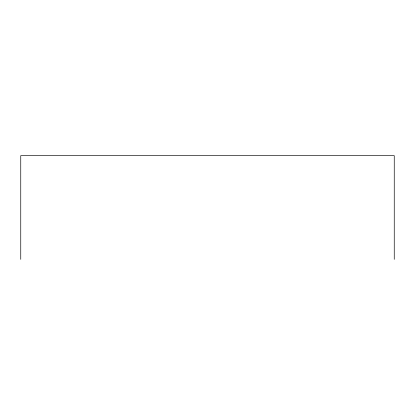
<?xml version="1.0" encoding="UTF-8"?>
<svg xmlns="http://www.w3.org/2000/svg" width="415" height="415" viewBox="0 0 415 415"><rect width="100%" height="100%" fill="white"/><g stroke="black" fill="none" stroke-linecap="round" stroke-linejoin="round"><path stroke-width="0.62" d="M394.25 259.354L394.25 155.646L20.75 155.646L20.75 259.354"/></g></svg>
